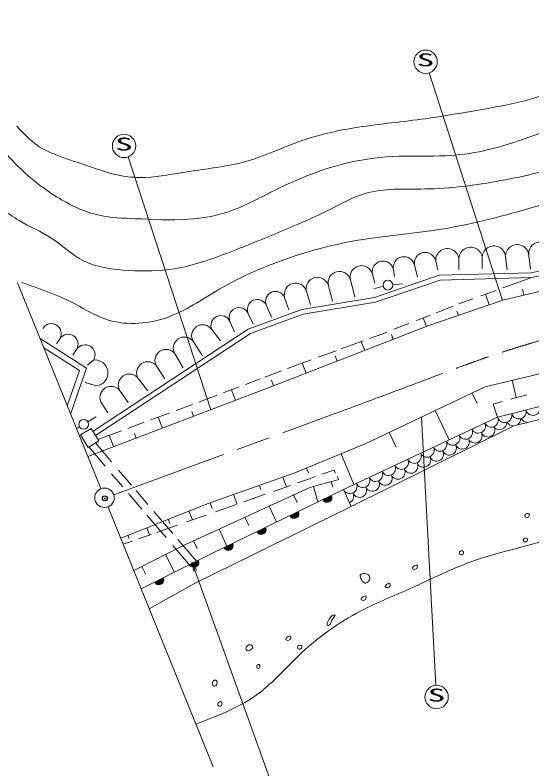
# Model space of a CAD drawing. Units: millimetres, scale not verified. Extents: x 40000 to 680000, y 20000 to 380000.
# Drawn here: x 66851 to 119970, y 241827 to 319239 of the extents above; entities that cross this region are included whole.
import ezdxf
from ezdxf.enums import TextEntityAlignment as Align

# ---------------------------------------------------------------- set-up
doc = ezdxf.new("R2010")
doc.units = ezdxf.units.MM
doc.header["$LTSCALE"] = 1000
doc.header["$PDMODE"] = 32
doc.header["$PDSIZE"] = 500
doc.linetypes.add('CHAIN', pattern=[18.5, 12, -1.5, 3.5, -1.5])
for name, color, linetype, lineweight in [('M-BGD', 7, 'Continuous', 13), ('M-BMK', 2, 'CHAIN', 13), ('M-BMK-SRVR', 3, 'Continuous', 13), ('M-STR-STRC', 7, 'Continuous', 13)]:
    doc.layers.add(name, color=color, linetype=linetype, lineweight=lineweight)
doc.layers.add('M-OTRS', color=6, linetype='Continuous')
doc.styles.add('ＭＳ ゴシック', font='')
doc.styles.get('ＭＳ ゴシック').set_extended_font_data('MS Gothic')

# ---------------------------------------------------------------- blocks, each defined once
blk = doc.blocks.new('open_arrow')
at = {"color": 0, "linetype": 'Continuous', "lineweight": -2}
blk.add_lwpolyline([(7.5, 1.25), (0, 0), (7.5, -1.25)], dxfattribs=at)

msp = doc.modelspace()

# ---------------------------------------------------------------- linework, layer by layer
at = {"layer": 'M-BGD'}
for p, q in [((114864, 294264), (114859, 293219)), ((117257, 294402), (117426, 293076)), ((119650, 294539), (119828, 293130)), ((107910, 293541), (108213, 292366)), ((110078, 293990), (110292, 293045)), ((112471, 294127), (112469, 293122)), ((103573, 292642), (103826, 291706)), ((105741, 293092), (105862, 292386)), ((119902, 292781), (110438, 292531)), ((122138, 293267), (119902, 292781)), ((122232, 292775), (119962, 292283)), ((101318, 292045), (101762, 290302)), ((110438, 292531), (103780, 290233)), ((110528, 292033), (103902, 289747)), ((119962, 292283), (110528, 292033)), ((116969, 289949), (126361, 292210)), ((116982, 291216), (119962, 292283)), ((99063, 291447), (99491, 289852)), ((104681, 291389), (103711, 291139)), ((105661, 291549), (106651, 291628)), ((118998, 291088), (119146, 290473)), ((96808, 290850), (97202, 289523)), ((114729, 290409), (116281, 290964)), ((115190, 290574), (115568, 289469)), ((94552, 290252), (94999, 288986)), ((103780, 290233), (96315, 289021)), ((103902, 289747), (96444, 288536)), ((109379, 287352), (116969, 289949)), ((112447, 289592), (112449, 289592)), ((112449, 289592), (113910, 290116)), ((96315, 289021), (90820, 286979)), ((92681, 289425), (93196, 288224)), ((110118, 288676), (111863, 289362)), ((112262, 288835), (112414, 288391)), ((90809, 288597), (91323, 287531)), ((96444, 288536), (91047, 286530)), ((108121, 287892), (109510, 288438)), ((108800, 288158), (109147, 287262)), ((88937, 287769), (89415, 286717)), ((93402, 281152), (109379, 287352)), ((105777, 286971), (107308, 287572)), ((90820, 286979), (74868, 276494)), ((91047, 286530), (75124, 276064)), ((87065, 286941), (87959, 285781)), ((103291, 286032), (104632, 286521)), ((104632, 286521), (105042, 286682)), ((105523, 286438), (105719, 285932)), ((74196, 282996), (69422, 286034)), ((71438, 285986), (71122, 285475)), ((85183, 285674), (86103, 284239)), ((100369, 284969), (102640, 285795)), ((102432, 285720), (102791, 284795)), ((73474, 282744), (69809, 285076)), ((73176, 284901), (72786, 284312)), ((83301, 284407), (84126, 283025)), ((98010, 284109), (99841, 284776)), ((99744, 284246), (99958, 283696)), ((74915, 283816), (74294, 283289)), ((94838, 282929), (96704, 283634)), ((96360, 283504), (96766, 282457)), ((96704, 283634), (97295, 283849)), ((115175, 281071), (126269, 283740)), ((72222, 279108), (73474, 282744)), ((72565, 278261), (74196, 282996)), ((81419, 283139), (82235, 281899)), ((92534, 282058), (94236, 282701)), ((116444, 277963), (136793, 283102)), ((79537, 281872), (80484, 280651)), ((90546, 281307), (92034, 281869)), ((75221, 281178), (74068, 281503)), ((74320, 273919), (93402, 281152)), ((88240, 280436), (89898, 281062)), ((93193, 281746), (93416, 281157)), ((102844, 275195), (115175, 281071)), ((118358, 279956), (117930, 281734)), ((118102, 277065), (136759, 281565)), ((77654, 280604), (78472, 279455)), ((89083, 280754), (89494, 279671)), ((114335, 279350), (113822, 280426)), ((119450, 280257), (117754, 279790)), ((85734, 279496), (86812, 279896)), ((86812, 279896), (87629, 280205)), ((116904, 279555), (115976, 279300)), ((75772, 279337), (76373, 278381)), ((83419, 278639), (85096, 279260)), ((115976, 279300), (116444, 277963)), ((74326, 277460), (75196, 277969)), ((80799, 277668), (82705, 278374)), ((81568, 277953), (81994, 276828)), ((85005, 278535), (85192, 278040)), ((100611, 270526), (116444, 277963)), ((111465, 275624), (110036, 278622)), ((78453, 276799), (80132, 277421)), ((73466, 276950), (73168, 276768)), ((73581, 276139), (74687, 276798)), ((74687, 276798), (75455, 275509)), ((75367, 275656), (77803, 276558)), ((101406, 268786), (118102, 277065)), ((74348, 274850), (73581, 276139)), ((76532, 276093), (76974, 274925)), ((79117, 276286), (79299, 275806)), ((106001, 274860), (105287, 276359)), ((75455, 275509), (74348, 274850)), ((74419, 274892), (76112, 272911)), ((75117, 275308), (76773, 273368)), ((95593, 272224), (102844, 275195)), ((101659, 271018), (100364, 274179)), ((77496, 272522), (78815, 270977)), ((97005, 272215), (96799, 272718)), ((98424, 272082), (99624, 272498)), ((99624, 272498), (99777, 272210)), ((76778, 272131), (77919, 270795)), ((86705, 269086), (95593, 272224)), ((94736, 270793), (94382, 271796)), ((97204, 271661), (97728, 271842)), ((99969, 271845), (100127, 271548)), ((92116, 270532), (91971, 270945)), ((95871, 271192), (97204, 271661)), ((100127, 271548), (97148, 270730)), ((99503, 270747), (99342, 271333)), ((79287, 270425), (80510, 268994)), ((97148, 270730), (84302, 264833)), ((87065, 263945), (100611, 270526)), ((93396, 270322), (95145, 270937)), ((97971, 269244), (97534, 270836)), ((100611, 270526), (101406, 268786)), ((78492, 270125), (79865, 268517)), ((89663, 269009), (89311, 270006)), ((90360, 269254), (92555, 270026)), ((95836, 269173), (95474, 269962)), ((77711, 265531), (86705, 269086)), ((101406, 268786), (85299, 260864)), ((87119, 268579), (86913, 269160)), ((87467, 268237), (89570, 268977)), ((93711, 267174), (92961, 268808)), ((80407, 267882), (82374, 265580)), ((81127, 268271), (83061, 266007)), ((84484, 267188), (86477, 267889)), ((85070, 267394), (84712, 268299)), ((82773, 267032), (82602, 267464)), ((90866, 266812), (90474, 267666)), ((80670, 265847), (80378, 266585)), ((81408, 266107), (83526, 266851)), ((88620, 264701), (87818, 266447)), ((78590, 265486), (78456, 265825)), ((79520, 265443), (80823, 265901)), ((77968, 264897), (78907, 265227)), ((84302, 264833), (79059, 262198)), ((83066, 264769), (84881, 262644)), ((83596, 265380), (85490, 263164)), ((85569, 264452), (85204, 265248)), ((79815, 260327), (87065, 263945)), ((83223, 262028), (82315, 263835)), ((80245, 261873), (79876, 262609)), ((85032, 263082), (94472, 236813)), ((85299, 260864), (80645, 258274))]:
    msp.add_line(p, q, dxfattribs=at)
for centre in [(105165, 291505), (73896, 277210)]:
    msp.add_circle(centre, 500, dxfattribs=at)
for centre, radius, start, end in [((120824, 294738), 1190, 9.6247, 189.6247), ((111274, 294059), 1198, 3.28216, 183.28216), ((113668, 294196), 1198, 3.28216, 183.28216), ((116061, 294333), 1198, 3.28216, 183.28216), ((118454, 294470), 1198, 3.28216, 183.28216), ((106825, 293316), 1107, 11.70541, 191.70541), ((108994, 293765), 1107, 11.70541, 191.70541), ((102446, 292344), 1166, 14.83891, 194.83891), ((104657, 292867), 1107, 11.70541, 191.70541), ((100190, 291746), 1166, 14.83891, 194.83891), ((97935, 291149), 1166, 14.83891, 194.83891), ((95680, 290551), 1166, 14.83891, 194.83891), ((93616, 289838), 1023, 23.85558, 203.85558), ((91745, 289011), 1023, 23.85558, 203.85558), ((89873, 288183), 1023, 23.85558, 203.85558), ((88001, 287355), 1023, 23.85558, 203.85558), ((70569, 286528), 1024, 328.03554, 148.03554), ((86124, 286308), 1135, 33.95684, 213.95684), ((72307, 285443), 1024, 328.03554, 148.03554), ((84242, 285040), 1135, 33.95684, 213.95684), ((74046, 284359), 1024, 328.03554, 148.03554), ((82360, 283773), 1135, 33.95684, 213.95684), ((75068, 282497), 1328, 276.61281, 96.61281), ((80478, 282505), 1135, 33.95684, 213.95684), ((78595, 281238), 1135, 33.95684, 213.95684), ((76713, 279970), 1135, 33.95684, 213.95684), ((118624, 278514), 750, 194.17139, 14.17139), ((120077, 278881), 750, 194.17139, 14.17139), ((115784, 277653), 729, 205.16131, 25.16131), ((117170, 278147), 750, 194.17139, 14.17139), ((114465, 277034), 729, 205.16131, 25.16131), ((116627, 277425), 750, 217.52695, 0.10155), ((118080, 277792), 750, 208.03003, 264.87339), ((118080, 277792), 750, 304.25633, 0.10155), ((119534, 278159), 750, 208.03003, 261.98213), ((113145, 276414), 729, 205.16131, 25.16131), ((115437, 276638), 729, 205.16131, 25.16131), ((111826, 275794), 729, 205.16131, 25.16131), ((112798, 275399), 729, 205.16131, 25.16131), ((114117, 276019), 729, 205.16131, 25.16131), ((109187, 274555), 729, 205.16131, 25.16131), ((110506, 275174), 729, 205.16131, 25.16131), ((111478, 274779), 729, 205.16131, 25.16131), ((107868, 273935), 729, 205.16131, 25.16131), ((110159, 274159), 729, 205.16131, 25.16131), ((106548, 273315), 729, 205.16131, 25.16131), ((108840, 273540), 729, 205.16131, 25.16131), ((105229, 272695), 729, 205.16131, 25.16131), ((106201, 272300), 729, 205.16131, 25.16131), ((107520, 272920), 729, 205.16131, 25.16131), ((102590, 271456), 729, 205.16131, 25.16131), ((103909, 272076), 729, 205.16131, 25.16131), ((104881, 271680), 729, 201.82526, 25.16131), ((101271, 270836), 729, 205.16131, 25.16131), ((103562, 271060), 729, 205.16131, 28.50194), ((102243, 270441), 729, 205.16131, 25.16131), ((98918, 269703), 500, 205.9111, 25.9111), ((98918, 269703), 500, 205.9111, 25.9111), ((98918, 269703), 450, 205.9111, 25.9111), ((98918, 269703), 400, 205.9111, 25.9111), ((98918, 269703), 350, 205.9111, 25.9111), ((98918, 269703), 300, 205.9111, 25.9111), ((98918, 269703), 250, 205.9111, 25.9111), ((98918, 269703), 200, 205.9111, 25.9111), ((98918, 269703), 150, 205.9111, 25.9111), ((98918, 269703), 100, 205.9111, 25.9111), ((98918, 269703), 50, 205.9111, 25.9111), ((100923, 269821), 729, 295.24115, 25.16131), ((95531, 268058), 500, 205.9111, 25.9111), ((95531, 268058), 500, 205.9111, 25.9111), ((95531, 268058), 450, 205.9111, 25.9111), ((95531, 268058), 400, 205.9111, 25.9111), ((95531, 268058), 350, 205.9111, 25.9111), ((95531, 268058), 300, 205.9111, 25.9111), ((95531, 268058), 250, 205.9111, 25.9111), ((95531, 268058), 200, 205.9111, 25.9111), ((95531, 268058), 150, 205.9111, 25.9111), ((95531, 268058), 100, 205.9111, 25.9111), ((95531, 268058), 50, 205.9111, 25.9111), ((92144, 266413), 500, 205.9111, 25.9111), ((92144, 266413), 500, 205.9111, 25.9111), ((92144, 266413), 450, 205.9111, 25.9111), ((92144, 266413), 400, 205.9111, 25.9111), ((92144, 266413), 350, 205.9111, 25.9111), ((92144, 266413), 300, 205.9111, 25.9111), ((92144, 266413), 250, 205.9111, 25.9111), ((92144, 266413), 200, 205.9111, 25.9111), ((92144, 266413), 150, 205.9111, 25.9111), ((92144, 266413), 100, 205.9111, 25.9111), ((92144, 266413), 50, 205.9111, 25.9111), ((88758, 264768), 500, 205.9111, 25.9111), ((88758, 264768), 500, 205.9111, 25.9111), ((88758, 264768), 450, 205.9111, 25.9111), ((88758, 264768), 400, 205.9111, 25.9111), ((88758, 264768), 350, 205.9111, 25.9111), ((88758, 264768), 300, 205.9111, 25.9111), ((88758, 264768), 250, 205.9111, 25.9111), ((88758, 264768), 200, 205.9111, 25.9111), ((88758, 264768), 150, 205.9111, 25.9111), ((88758, 264768), 100, 205.9111, 25.9111), ((88758, 264768), 50, 205.9111, 25.9111), ((85252, 263041), 500, 206.52043, 26.52043), ((85252, 263041), 500, 206.52043, 26.52043), ((85252, 263041), 450, 206.52043, 26.52043), ((85252, 263041), 400, 206.52043, 26.52043), ((85252, 263041), 350, 206.52043, 26.52043), ((85252, 263041), 300, 206.52043, 26.52043), ((85252, 263041), 250, 206.52043, 26.52043), ((85252, 263041), 200, 206.52043, 26.52043), ((85252, 263041), 150, 206.52043, 26.52043), ((85252, 263041), 100, 206.52043, 26.52043), ((85252, 263041), 50, 206.52043, 26.52043), ((81627, 261232), 500, 206.52043, 26.52043), ((81627, 261232), 500, 206.52043, 26.52043), ((81627, 261232), 450, 206.52043, 26.52043), ((81627, 261232), 400, 206.52043, 26.52043), ((81627, 261232), 350, 206.52043, 26.52043), ((81627, 261232), 300, 206.52043, 26.52043), ((81627, 261232), 250, 206.52043, 26.52043), ((81627, 261232), 200, 206.52043, 26.52043), ((81627, 261232), 150, 206.52043, 26.52043), ((81627, 261232), 100, 206.52043, 26.52043), ((81627, 261232), 50, 206.52043, 26.52043)]:
    msp.add_arc(centre, radius, start, end, dxfattribs=at)
for points, knots in [([(67046, 307822), (67762, 307051), (68478, 306281), (69338, 305723), (70157, 305192), (71107, 304855), (72045, 304527), (73100, 304159), (74140, 303804), (75191, 303453), (76056, 303164), (76928, 302878), (77825, 302720), (78628, 302579), (79450, 302539), (80264, 302573), (81716, 302634), (83142, 302929), (84582, 303157), (86586, 303474), (88618, 303660), (90554, 304202), (92520, 304753), (94387, 305671), (96330, 306344), (98071, 306947), (99874, 307353), (101690, 307652), (103984, 308029), (106299, 308234), (108598, 308543), (110689, 308824), (112766, 309191), (114851, 309553), (116473, 309835), (118100, 310113), (119675, 310564), (122343, 311327), (124862, 312585), (127477, 313539), (129600, 314313), (131785, 314888), (133909, 315680), (135655, 316332), (137360, 317131), (139150, 317584), (140980, 318047), (142900, 318148), (144807, 318296), (147682, 318520), (150526, 318852), (153382, 318889), (156411, 318928), (159453, 318636), (162493, 318588), (164500, 318556), (166506, 318630), (168507, 318765), (170356, 318889), (172201, 319064), (174046, 319239)], [0, 0, 0, 0, 1, 1, 1, 2, 2, 2, 3, 3, 3, 4, 4, 4, 5, 5, 5, 6, 6, 6, 7, 7, 7, 8, 8, 8, 9, 9, 9, 10, 10, 10, 11, 11, 11, 12, 12, 12, 13, 13, 13, 14, 14, 14, 15, 15, 15, 16, 16, 16, 17, 17, 17, 18, 18, 18, 19, 19, 19, 20, 20, 20, 20]), ([(67497, 291789), (69413, 291125), (71329, 290460), (73125, 289516), (74105, 289001), (75049, 288402), (76087, 288034), (78037, 287342), (80317, 287462), (82308, 288130), (84316, 288805), (86029, 290037), (87840, 291091), (90149, 292436), (92616, 293491), (95149, 294347), (97248, 295058), (99393, 295632), (101568, 296024), (104476, 296549), (107438, 296749), (110358, 297206), (113497, 297697), (116587, 298485), (119641, 299375), (122853, 300312), (126026, 301364), (129221, 302335), (132658, 303379), (136122, 304331), (139591, 305294), (141980, 305957), (144371, 306625), (146801, 307069), (149725, 307602), (152706, 307810), (155689, 307955), (158691, 308100), (161694, 308181), (164676, 307951), (167800, 307711), (170901, 307128), (173958, 306368), (176548, 305725), (179107, 304954), (181759, 304687), (184329, 304428), (186988, 304642), (189462, 305375), (192501, 306276), (195262, 307960), (197858, 309816), (201500, 312421), (204815, 315363), (208131, 318306)], [0, 0, 0, 0, 1, 1, 1, 2, 2, 2, 3, 3, 3, 4, 4, 4, 5, 5, 5, 6, 6, 6, 7, 7, 7, 8, 8, 8, 9, 9, 9, 10, 10, 10, 11, 11, 11, 12, 12, 12, 13, 13, 13, 14, 14, 14, 15, 15, 15, 16, 16, 16, 17, 17, 17, 18, 18, 18, 18]), ([(63588, 300982), (64768, 299952), (65948, 298922), (67280, 298132), (68353, 297496), (69524, 297015), (70576, 296327), (71707, 295589), (72702, 294611), (73881, 294008), (75279, 293294), (76936, 293106), (78560, 293019), (80151, 292934), (81711, 292946), (83240, 293189), (85187, 293499), (87085, 294185), (88950, 294904), (90704, 295581), (92428, 296288), (94146, 297006), (95878, 297730), (97603, 298466), (99298, 299323), (100457, 299908), (101603, 300550), (102819, 300910), (104759, 301484), (106880, 301344), (108958, 301380), (111612, 301427), (114197, 301763), (116772, 302236), (119269, 302695), (121757, 303283), (124157, 304122), (127252, 305205), (130199, 306704), (133303, 307726), (136199, 308679), (139233, 309215), (142233, 309826), (144584, 310305), (146916, 310830), (149274, 311283), (151827, 311775), (154412, 312183), (157002, 312225), (159235, 312262), (161473, 312026), (163699, 311751), (166570, 311396), (169422, 310975), (172285, 310631), (174735, 310337), (177193, 310100), (179669, 309985), (182036, 309875), (184418, 309878), (186752, 310240), (188677, 310539), (190568, 311082), (192377, 311827), (194013, 312499), (195581, 313336), (197014, 314358), (197893, 314984), (198720, 315679), (199548, 316375)], [0, 0, 0, 0, 1, 1, 1, 2, 2, 2, 3, 3, 3, 4, 4, 4, 5, 5, 5, 6, 6, 6, 7, 7, 7, 8, 8, 8, 9, 9, 9, 10, 10, 10, 11, 11, 11, 12, 12, 12, 13, 13, 13, 14, 14, 14, 15, 15, 15, 16, 16, 16, 17, 17, 17, 18, 18, 18, 19, 19, 19, 20, 20, 20, 21, 21, 21, 22, 22, 22, 23, 23, 23, 23]), ([(65354, 305646), (66154, 304762), (66955, 303878), (67827, 303073), (68835, 302142), (69940, 301317), (71119, 300587), (72489, 299739), (73959, 299019), (75510, 298679), (76713, 298415), (77964, 298381), (79208, 298331), (81027, 298258), (82830, 298151), (84639, 298271), (85890, 298354), (87144, 298544), (88338, 298905), (90173, 299461), (91867, 300419), (93597, 301273), (94752, 301843), (95924, 302366), (97122, 302831), (98439, 303344), (99788, 303786), (101167, 304101), (102852, 304487), (104581, 304682), (106310, 304735), (107890, 304784), (109470, 304714), (111048, 304791), (112387, 304856), (113725, 305027), (115035, 305310), (116887, 305710), (118684, 306334), (120467, 306984), (122934, 307882), (125374, 308828), (127806, 309812), (129700, 310579), (131589, 311369), (133527, 312006), (135775, 312745), (138088, 313280), (140404, 313795), (142553, 314273), (144703, 314733), (146876, 315064), (148885, 315370), (150913, 315565), (152943, 315698), (155405, 315859), (157870, 315928), (160339, 315984), (163154, 316047), (165976, 316091), (168775, 315808), (170803, 315602), (172818, 315224), (174842, 315054), (177157, 314860), (179484, 314938), (181833, 314936), (183798, 314935), (185778, 314878), (187669, 315281), (188928, 315549), (190148, 316021), (191368, 316493)], [0, 0, 0, 0, 1, 1, 1, 2, 2, 2, 3, 3, 3, 4, 4, 4, 5, 5, 5, 6, 6, 6, 7, 7, 7, 8, 8, 8, 9, 9, 9, 10, 10, 10, 11, 11, 11, 12, 12, 12, 13, 13, 13, 14, 14, 14, 15, 15, 15, 16, 16, 16, 17, 17, 17, 18, 18, 18, 19, 19, 19, 20, 20, 20, 21, 21, 21, 22, 22, 22, 23, 23, 23, 24, 24, 24, 24]), ([(85436, 246423), (87751, 247309), (90066, 248195), (91979, 249650), (93402, 250732), (94602, 252128), (95912, 253386), (96903, 254337), (97956, 255210), (99068, 256006), (100119, 256759), (101223, 257445), (102369, 258044), (104037, 258915), (105794, 259601), (107515, 260372), (109442, 261234), (111324, 262202), (113292, 262942), (115385, 263730), (117576, 264259), (119748, 264833), (121740, 265359), (123717, 265923), (125719, 266384), (128378, 266997), (131081, 267429), (133777, 267886), (135490, 268177), (137200, 268478), (138922, 268709), (140233, 268886), (141550, 269022), (142854, 269242), (144324, 269490), (145776, 269844), (147223, 270211), (148110, 270437), (148995, 270667), (149880, 270898)], [0, 0, 0, 0, 1, 1, 1, 2, 2, 2, 3, 3, 3, 4, 4, 4, 5, 5, 5, 6, 6, 6, 7, 7, 7, 8, 8, 8, 9, 9, 9, 10, 10, 10, 11, 11, 11, 12, 12, 12, 13, 13, 13, 13]), ([(119601, 267688), (119503, 267619), (119349, 267640), (119286, 267728), (119243, 267788), (119242, 267878), (119286, 267944), (119368, 268064), (119602, 268099), (119679, 268003), (119742, 267924), (119701, 267759), (119601, 267688)], [0, 0, 0, 0, 1, 1, 1, 2, 2, 2, 3, 3, 3, 4, 4, 4, 4]), ([(119412, 265169), (119314, 265099), (119160, 265120), (119097, 265208), (119054, 265268), (119053, 265359), (119097, 265424), (119179, 265545), (119413, 265579), (119490, 265483), (119553, 265405), (119512, 265239), (119412, 265169)], [0, 0, 0, 0, 1, 1, 1, 2, 2, 2, 3, 3, 3, 4, 4, 4, 4]), ([(112834, 263852), (112736, 263783), (112583, 263804), (112520, 263892), (112477, 263952), (112476, 264042), (112520, 264108), (112601, 264228), (112836, 264263), (112913, 264167), (112976, 264088), (112934, 263923), (112834, 263852)], [0, 0, 0, 0, 1, 1, 1, 2, 2, 2, 3, 3, 3, 4, 4, 4, 4]), ([(108154, 262754), (108108, 262789), (108022, 262762), (107938, 262715), (107776, 262625), (107619, 262462), (107682, 262381), (107716, 262338), (107812, 262318), (107899, 262322), (108024, 262328), (108129, 262384), (108174, 262499), (108209, 262589), (108208, 262714), (108154, 262754)], [0, 0, 0, 0, 1, 1, 1, 2, 2, 2, 3, 3, 3, 4, 4, 4, 5, 5, 5, 5]), ([(102521, 261121), (102489, 261170), (102468, 261222), (102443, 261278), (102376, 261428), (102282, 261610), (102325, 261730), (102393, 261919), (102802, 261955), (103052, 261828), (103217, 261744), (103313, 261589), (103307, 261415), (103300, 261181), (103110, 260915), (102895, 260905), (102753, 260898), (102602, 261001), (102521, 261121)], [0, 0, 0, 0, 1, 1, 1, 2, 2, 2, 3, 3, 3, 4, 4, 4, 5, 5, 5, 6, 6, 6, 6]), ([(105371, 260884), (105324, 260919), (105239, 260892), (105155, 260845), (104993, 260755), (104836, 260592), (104899, 260511), (104933, 260468), (105029, 260448), (105115, 260452), (105241, 260458), (105345, 260514), (105390, 260629), (105426, 260718), (105425, 260843), (105371, 260884)], [0, 0, 0, 0, 1, 1, 1, 2, 2, 2, 3, 3, 3, 4, 4, 4, 5, 5, 5, 5]), ([(102894, 259568), (102848, 259603), (102762, 259576), (102678, 259529), (102516, 259439), (102359, 259276), (102422, 259195), (102456, 259152), (102552, 259132), (102638, 259136), (102764, 259142), (102868, 259198), (102914, 259313), (102949, 259402), (102948, 259528), (102894, 259568)], [0, 0, 0, 0, 1, 1, 1, 2, 2, 2, 3, 3, 3, 4, 4, 4, 5, 5, 5, 5]), ([(99198, 256641), (99132, 256574), (99019, 256510), (98963, 256543), (98909, 256574), (98905, 256689), (98923, 256779), (98947, 256895), (99009, 256968), (99061, 257054), (99122, 257155), (99169, 257273), (99238, 257369), (99313, 257473), (99413, 257551), (99553, 257604), (99610, 257626), (99674, 257644), (99710, 257643), (99858, 257640), (99498, 257304), (99375, 257054), (99294, 256888), (99316, 256760), (99198, 256641)], [0, 0, 0, 0, 1, 1, 1, 2, 2, 2, 3, 3, 3, 4, 4, 4, 5, 5, 5, 6, 6, 6, 7, 7, 7, 8, 8, 8, 8]), ([(95150, 255464), (95103, 255499), (95018, 255471), (94934, 255424), (94772, 255334), (94615, 255171), (94678, 255090), (94712, 255047), (94808, 255027), (94894, 255031), (95020, 255037), (95124, 255094), (95169, 255208), (95205, 255298), (95204, 255423), (95150, 255464)], [0, 0, 0, 0, 1, 1, 1, 2, 2, 2, 3, 3, 3, 4, 4, 4, 5, 5, 5, 5]), ([(91297, 254247), (91278, 254205), (91226, 254180), (91180, 254148), (91061, 254069), (90974, 253950), (90845, 253952), (90734, 253954), (90591, 254048), (90570, 254149), (90552, 254240), (90634, 254338), (90708, 254424), (90758, 254482), (90804, 254535), (90865, 254561), (90987, 254613), (91167, 254555), (91258, 254423), (91298, 254366), (91320, 254295), (91297, 254247)], [0, 0, 0, 0, 1, 1, 1, 2, 2, 2, 3, 3, 3, 4, 4, 4, 5, 5, 5, 6, 6, 6, 7, 7, 7, 7]), ([(96230, 254166), (96132, 254097), (95979, 254118), (95916, 254206), (95873, 254265), (95872, 254356), (95916, 254422), (95997, 254542), (96232, 254577), (96309, 254481), (96372, 254402), (96330, 254237), (96230, 254166)], [0, 0, 0, 0, 1, 1, 1, 2, 2, 2, 3, 3, 3, 4, 4, 4, 4]), ([(91827, 252124), (91768, 252131), (91712, 252204), (91690, 252281), (91664, 252371), (91682, 252467), (91749, 252517), (91803, 252558), (91891, 252568), (91945, 252537), (92013, 252498), (92032, 252395), (92004, 252301), (91976, 252204), (91899, 252116), (91827, 252124)], [0, 0, 0, 0, 1, 1, 1, 2, 2, 2, 3, 3, 3, 4, 4, 4, 5, 5, 5, 5]), ([(87189, 250396), (87065, 250540), (87148, 250837), (87327, 250927), (87378, 250953), (87437, 250961), (87484, 250946), (87624, 250901), (87644, 250643), (87562, 250475), (87519, 250386), (87448, 250322), (87366, 250317), (87302, 250314), (87233, 250345), (87189, 250396)], [0, 0, 0, 0, 1, 1, 1, 2, 2, 2, 3, 3, 3, 4, 4, 4, 5, 5, 5, 5]), ([(87679, 248391), (87627, 248518), (87778, 248720), (87935, 248745), (87978, 248752), (88022, 248746), (88053, 248725), (88122, 248681), (88133, 248569), (88112, 248470), (88092, 248379), (88046, 248300), (87974, 248273), (87933, 248258), (87884, 248260), (87837, 248273), (87769, 248292), (87703, 248334), (87679, 248391)], [0, 0, 0, 0, 1, 1, 1, 2, 2, 2, 3, 3, 3, 4, 4, 4, 5, 5, 5, 6, 6, 6, 6])]:
    msp.add_open_spline(points, degree=3, knots=knots, dxfattribs=at)
at = {"layer": 'M-BMK'}
msp.add_line((76995, 269971), (99553, 278246), dxfattribs=at)
msp.add_open_spline([(99553, 278246), (102772, 279441), (105990, 280637), (109204, 281847), (111539, 282726), (113872, 283613), (116238, 284402), (118807, 285258), (121415, 285998), (124027, 286724), (127266, 287624), (130511, 288503), (133793, 289220), (137440, 290018), (141132, 290617), (144838, 291076), (148307, 291507), (151788, 291815), (155273, 292114), (157688, 292321), (160104, 292523), (162525, 292590), (164234, 292638), (165945, 292618), (167656, 292603), (168930, 292592), (170204, 292584), (171477, 292575)], degree=3, knots=[0, 0, 0, 0, 1, 1, 1, 2, 2, 2, 3, 3, 3, 4, 4, 4, 5, 5, 5, 6, 6, 6, 7, 7, 7, 8, 8, 8, 9, 9, 9, 9], dxfattribs=at)
at = {"layer": 'M-BMK-SRVR'}
for p, q in [((67109, 291755), (75653, 270621)), ((76426, 268710), (87208, 242040))]:
    msp.add_line(p, q, dxfattribs=at)
msp.add_circle((76041, 269670), 1000, dxfattribs=at)
at = {"layer": 'M-OTRS'}
msp.add_point((76073, 269610), dxfattribs=at)
at = {"layer": 'M-STR-STRC'}
for p, q in [((116935, 289937), (109401, 313302)), ((86974, 278715), (78475, 304676)), ((108605, 277940), (110108, 250412))]:
    msp.add_line(p, q, dxfattribs=at)
for centre in [(109046, 314448), (78053, 305799), (110174, 249213)]:
    msp.add_circle(centre, 1200, dxfattribs=at)

# ---------------------------------------------------------------- block references
at = {"layer": 'M-BGD', "xscale": 131, "yscale": 131, "rotation": 289.8}
msp.add_blockref('open_arrow', (85032, 263082), dxfattribs=at)

# ---------------------------------------------------------------- texts
at = {"layer": 'M-STR-STRC', "style": 'ＭＳ ゴシック', "width": 2}
for p in [(108127, 313586), (77134, 304937), (109255, 248351)]:
    msp.add_text('S', height=1320, rotation=359.98, dxfattribs=at).set_placement(p, align=Align.BOTTOM_LEFT)

doc.saveas('drawing.dxf')
